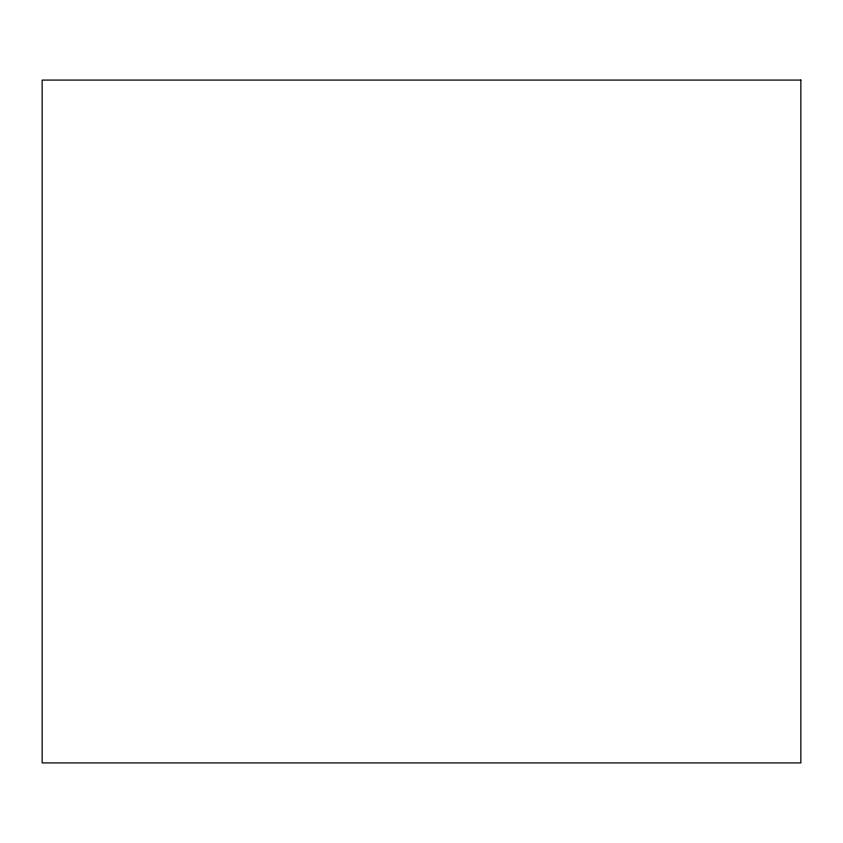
<?xml version="1.0" encoding="UTF-8"?>
<svg xmlns="http://www.w3.org/2000/svg" width="843" height="843" viewBox="0 0 843 843"><rect width="100%" height="100%" fill="white"/><g stroke="black" fill="none" stroke-linecap="round" stroke-linejoin="round"><path stroke-width="1.26" d="M800.85 80.085L42.15 80.085L42.15 762.915L800.85 762.915L800.85 80.085"/></g></svg>
